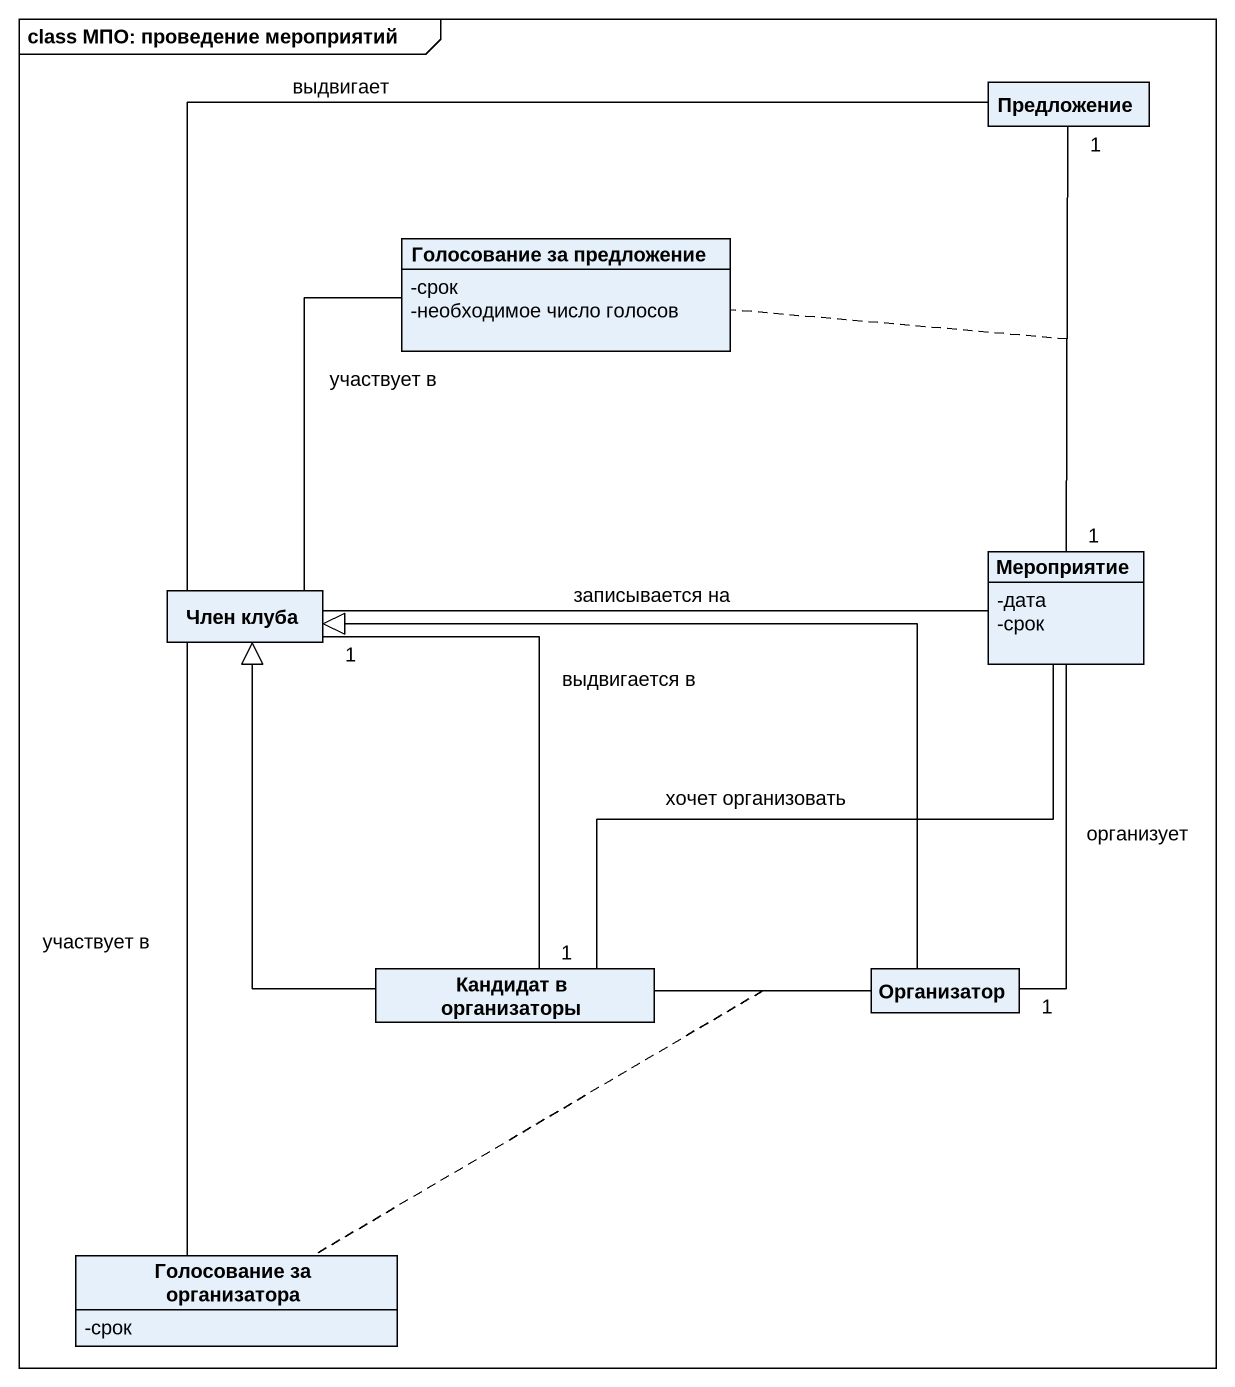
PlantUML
@startuml
mainframe class МПО: проведение мероприятий
hide circle
hide empty members
skinparam classAttributeIconSize 0
class Предложение
class "Голосование за предложение" as Голосование_за_предложение {
  -срок
  -необходимое число голосов
}
class "Член клуба" as Член_клуба
class Мероприятие {
  -дата
  -срок
}
class "Кандидат в организаторы" as Кандидат_в_организаторы
class Организатор
class "Голосование за организатора" as Голосование_за_организатора {
  -срок
}
Предложение "1" -- "1" Мероприятие
(Предложение, Мероприятие) .. Голосование_за_предложение
Член_клуба -up- Предложение : выдвигает
Член_клуба -up- Голосование_за_предложение : участвует в
Член_клуба -right- Мероприятие : записывается на
Член_клуба "1" -- "1" Кандидат_в_организаторы : выдвигается в
Член_клуба -- Голосование_за_организатора : участвует в
Кандидат_в_организаторы -up-|> Член_клуба
Кандидат_в_организаторы -up- Мероприятие : хочет организовать
Кандидат_в_организаторы -right- Организатор
(Кандидат_в_организаторы, Организатор) .. Голосование_за_организатора
Организатор -left-|> Член_клуба
Организатор "1" -up- Мероприятие : организует
@enduml
